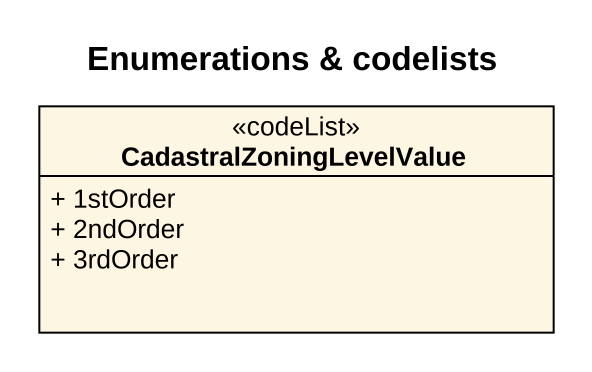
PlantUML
@startuml
title Enumerations & codelists
hide circle
hide empty members
skinparam classAttributeIconSize 0
class CadastralZoningLevelValue <<codeList>> {
  + 1stOrder
  + 2ndOrder
  + 3rdOrder
}
@enduml
